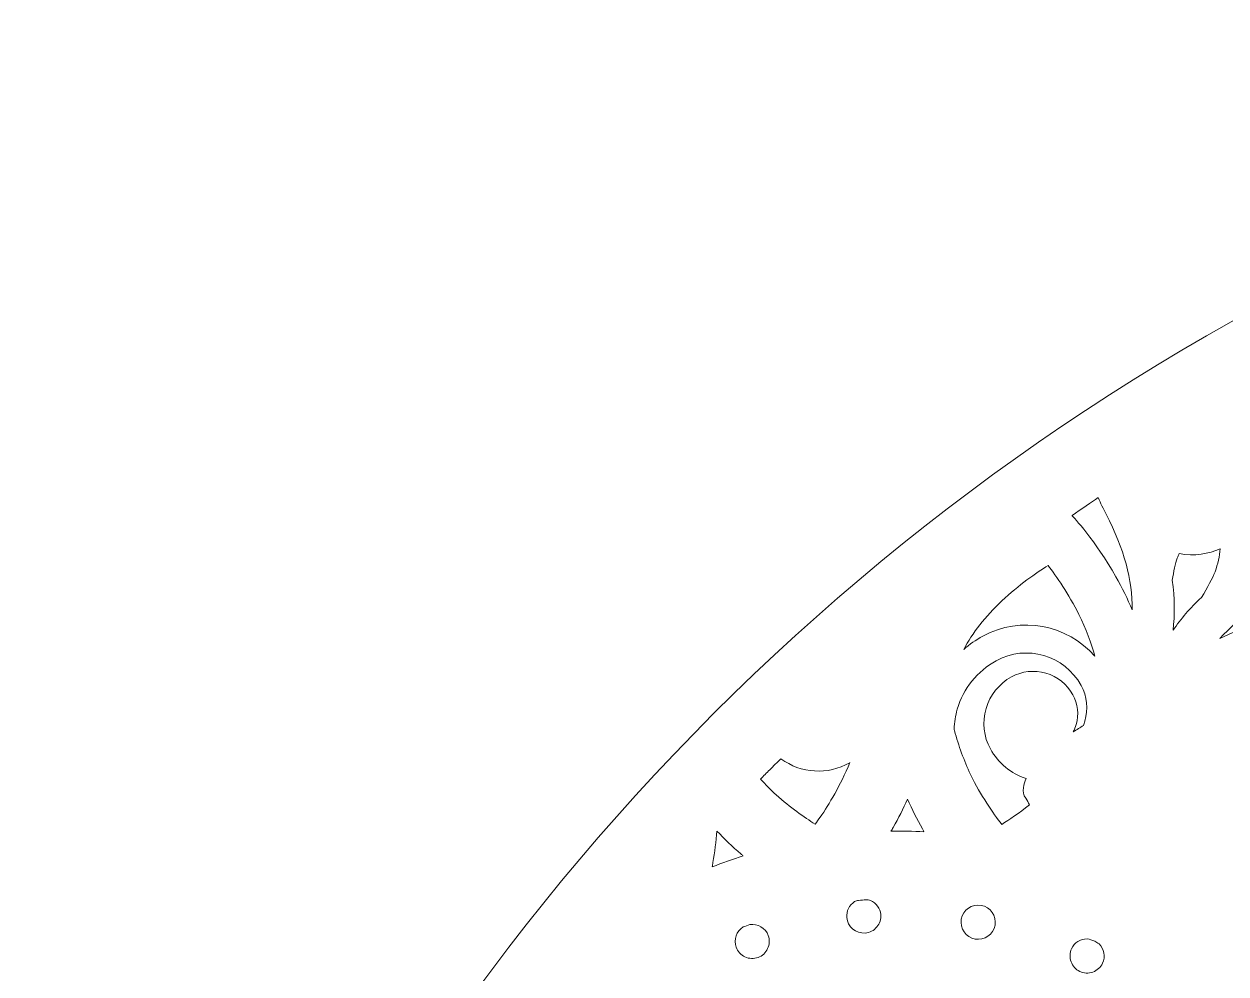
# Model space of a CAD drawing. Header units: millimetres. Extents: x -1844 to 2932, y -490 to 399.
# Drawn here: x 2042.7 to 2269.6, y 219.3 to 398.6 of the extents above; entities that cross this region are included whole.
import ezdxf

# ---------------------------------------------------------------- set-up
doc = ezdxf.new("R2010")
doc.units = ezdxf.units.MM
doc.header["$MEASUREMENT"] = 0
doc.layers.add('Layer 1', color=7, linetype='Continuous')

msp = doc.modelspace()

# ---------------------------------------------------------------- linework, layer by layer
at = {"layer": 'Layer 1', "lineweight": 0}
for points, knots in [([(2487.18, 398.64), (2241.69, 398.64), (2042.68, 199.63), (2042.68, -45.86), (2042.68, -291.35), (2241.69, -490.36), (2487.18, -490.36), (2732.67, -490.36), (2931.68, -291.35), (2931.68, -45.86), (2931.68, 199.63), (2732.67, 398.64), (2487.18, 398.64)], [0, 0, 0, 0, 1, 1, 1, 2, 2, 2, 3, 3, 3, 4, 4, 4, 4]), ([(2245.47, 309.22), (2245.95, 308.17), (2246.46, 307.13), (2246.99, 306.1), (2246.99, 306.1), (2246.99, 306.1), (2246.99, 306.1), (2250.39, 299.47), (2251.98, 293.76), (2251.92, 288.01), (2251.06, 290.09), (2250.02, 292.19), (2248.83, 294.3), (2244.98, 301.09), (2240.76, 305.62), (2240.58, 305.81), (2240.58, 305.81), (2240.56, 305.84), (2240.56, 305.84), (2242.36, 307.1), (2244.18, 308.35), (2245.47, 309.22)], [0, 0, 0, 0, 1, 1, 1, 2, 2, 2, 3, 3, 3, 4, 4, 4, 5, 5, 5, 6, 6, 6, 7, 7, 7, 7]), ([(2260.43, 297.8), (2260.55, 298.11), (2260.67, 298.41), (2260.79, 298.7), (2263.7, 298.04), (2266.32, 298.64), (2268.54, 299.55), (2268.42, 298.17), (2268.08, 296.69), (2267.55, 295.21), (2267.1, 293.98), (2266.15, 292.27), (2264.98, 290.39), (2262.83, 288.39), (2261.09, 286.3), (2259.63, 284.18), (2259.95, 287.1), (2259.96, 290.23), (2259.47, 293.62), (2259.75, 295.32), (2260.07, 296.8), (2260.43, 297.8)], [0, 0, 0, 0, 1, 1, 1, 2, 2, 2, 3, 3, 3, 4, 4, 4, 5, 5, 5, 6, 6, 6, 7, 7, 7, 7]), ([(2227.32, 289.74), (2230.49, 292.72), (2233.81, 295.03), (2236.02, 296.43), (2237.61, 294.35), (2239.92, 291.03), (2241.86, 287.14), (2243.21, 284.41), (2244.2, 281.79), (2244.83, 279.27), (2239.68, 285.23), (2230.89, 287), (2223.72, 283.07), (2222.41, 282.35), (2221.21, 281.52), (2220.11, 280.57), (2221.73, 283.67), (2224.14, 286.74), (2227.32, 289.74)], [0, 0, 0, 0, 1, 1, 1, 2, 2, 2, 3, 3, 3, 4, 4, 4, 5, 5, 5, 6, 6, 6, 6]), ([(2283.3, 292.51), (2285.46, 293.4), (2287.56, 294.39), (2289.62, 295.45), (2291.49, 294.43), (2293.34, 293.36), (2295.17, 292.27), (2294.05, 291.99), (2293.01, 291.67), (2292.08, 291.37), (2291.2, 291.08), (2290.55, 290.32), (2290.39, 289.4), (2290.36, 289.19), (2290.35, 288.98), (2290.37, 288.77), (2290.37, 288.77), (2287.9, 288.49), (2287.9, 288.49), (2287.41, 288.43), (2277.95, 287.29), (2268.48, 282.61), (2272.09, 286.68), (2276.87, 289.84), (2283.3, 292.51)], [0, 0, 0, 0, 1, 1, 1, 2, 2, 2, 3, 3, 3, 4, 4, 4, 5, 5, 5, 6, 6, 6, 7, 7, 7, 8, 8, 8, 8]), ([(2218.88, 269.26), (2220.04, 273.2), (2222.65, 276.46), (2226.26, 278.44), (2231.95, 281.56), (2239.13, 279.47), (2242.25, 273.77), (2243.39, 271.69), (2243.65, 269.29), (2242.98, 267.01), (2242.91, 266.74), (2242.81, 266.47), (2242.71, 266.21), (2242.09, 265.81), (2241.45, 265.41), (2240.78, 265), (2241.01, 265.44), (2241.2, 265.9), (2241.34, 266.39), (2241.89, 268.27), (2241.67, 270.27), (2240.72, 271.99), (2239.63, 273.99), (2237.82, 275.44), (2235.62, 276.08), (2233.43, 276.72), (2231.12, 276.47), (2229.12, 275.38), (2226.77, 274.09), (2225.07, 271.96), (2224.32, 269.39), (2223.57, 266.82), (2223.86, 264.11), (2225.15, 261.77), (2226.63, 259.06), (2229.07, 257.12), (2231.87, 256.2), (2231.66, 255.65), (2231.49, 255.08), (2231.36, 254.46), (2231.21, 253.76), (2231.37, 253.04), (2231.8, 252.46), (2232.07, 252.09), (2232.3, 251.68), (2232.51, 251.23), (2230.53, 249.67), (2228.68, 248.41), (2227.27, 247.52), (2225.66, 249.62), (2223.33, 252.98), (2221.38, 256.92), (2220.16, 259.59), (2219.14, 262.38), (2218.34, 265.23), (2218.32, 265.32), (2218.3, 265.41), (2218.28, 265.5), (2218.28, 265.5), (2218.28, 265.53), (2218.28, 265.53), (2218.33, 266.79), (2218.53, 268.04), (2218.88, 269.26)], [0, 0, 0, 0, 1, 1, 1, 2, 2, 2, 3, 3, 3, 4, 4, 4, 5, 5, 5, 6, 6, 6, 7, 7, 7, 8, 8, 8, 9, 9, 9, 10, 10, 10, 11, 11, 11, 12, 12, 12, 13, 13, 13, 14, 14, 14, 15, 15, 15, 16, 16, 16, 17, 17, 17, 18, 18, 18, 19, 19, 19, 20, 20, 20, 21, 21, 21, 21]), ([(2183.47, 257.84), (2184.17, 258.54), (2184.88, 259.23), (2185.58, 259.93), (2189.35, 257.13), (2194.45, 256.8), (2198.57, 259.17), (2198.58, 259.18), (2198.59, 259.18), (2198.6, 259.19), (2196.78, 254.83), (2194.7, 251.36), (2193.01, 248.89), (2192.69, 248.45), (2192.36, 248.01), (2192.03, 247.58), (2190, 248.88), (2187.35, 250.73), (2184.69, 253.09), (2183.67, 254.05), (2182.69, 255.05), (2181.74, 256.08), (2182.32, 256.67), (2182.89, 257.26), (2183.47, 257.84)], [0, 0, 0, 0, 1, 1, 1, 2, 2, 2, 3, 3, 3, 4, 4, 4, 5, 5, 5, 6, 6, 6, 7, 7, 7, 8, 8, 8, 8]), ([(2206.79, 246.96), (2207.76, 248.69), (2208.67, 250.48), (2209.5, 252.3), (2210.34, 250.39), (2211.28, 248.51), (2212.29, 246.69), (2212.39, 246.51), (2212.49, 246.33), (2212.59, 246.15), (2210.52, 246.24), (2208.44, 246.26), (2206.37, 246.22), (2206.51, 246.47), (2206.65, 246.71), (2206.79, 246.96)], [0, 0, 0, 0, 1, 1, 1, 2, 2, 2, 3, 3, 3, 4, 4, 4, 5, 5, 5, 5]), ([(2172.76, 240.33), (2173.08, 242.29), (2173.32, 244.28), (2173.48, 246.28), (2174.93, 244.77), (2176.45, 243.32), (2178.02, 241.96), (2178.17, 241.83), (2178.32, 241.71), (2178.47, 241.58), (2176.5, 240.95), (2174.54, 240.25), (2172.62, 239.5), (2172.67, 239.78), (2172.71, 240.05), (2172.76, 240.33)], [0, 0, 0, 0, 1, 1, 1, 2, 2, 2, 3, 3, 3, 4, 4, 4, 5, 5, 5, 5]), ([(2199.5, 232.95), (2199.76, 233.05), (2200, 233.13), (2200.25, 233.18), (2200.72, 233.23), (2201.2, 233.27), (2201.67, 233.3), (2201.94, 233.29), (2202.23, 233.25), (2202.51, 233.18), (2203.59, 232.71), (2204.35, 231.67), (2204.44, 230.51), (2204.52, 229.65), (2204.25, 228.82), (2203.69, 228.16), (2203.14, 227.5), (2202.36, 227.09), (2201.5, 227.02), (2199.73, 226.87), (2198.17, 228.19), (2198.02, 229.96), (2197.92, 231.14), (2198.5, 232.31), (2199.5, 232.95)], [0, 0, 0, 0, 1, 1, 1, 2, 2, 2, 3, 3, 3, 4, 4, 4, 5, 5, 5, 6, 6, 6, 7, 7, 7, 8, 8, 8, 8]), ([(2222.26, 225.89), (2220.51, 226.2), (2219.34, 227.88), (2219.65, 229.63), (2219.97, 231.38), (2221.65, 232.55), (2223.4, 232.24), (2225.15, 231.93), (2226.32, 230.25), (2226.01, 228.5), (2225.69, 226.74), (2224.01, 225.58), (2222.26, 225.89)], [0, 0, 0, 0, 1, 1, 1, 2, 2, 2, 3, 3, 3, 4, 4, 4, 4]), ([(2183.2, 226.53), (2183.2, 226.53), (2183.2, 226.53), (2183.2, 226.53), (2183.49, 225.72), (2183.45, 224.85), (2183.08, 224.07), (2182.72, 223.28), (2182.07, 222.69), (2181.26, 222.4), (2180.46, 222.11), (2179.58, 222.15), (2178.8, 222.52), (2178.02, 222.88), (2177.43, 223.53), (2177.13, 224.34), (2176.62, 225.75), (2177.2, 227.37), (2178.46, 228.17), (2178.88, 228.32), (2179.29, 228.47), (2179.71, 228.62), (2181.2, 228.83), (2182.69, 227.95), (2183.2, 226.53)], [0, 0, 0, 0, 1, 1, 1, 2, 2, 2, 3, 3, 3, 4, 4, 4, 5, 5, 5, 6, 6, 6, 7, 7, 7, 8, 8, 8, 8]), ([(2246.32, 221.32), (2245.95, 220.54), (2245.3, 219.95), (2244.49, 219.66), (2243.68, 219.37), (2242.8, 219.41), (2242.02, 219.77), (2241.25, 220.14), (2240.66, 220.79), (2240.36, 221.6), (2240.07, 222.41), (2240.11, 223.28), (2240.48, 224.06), (2241, 225.19), (2242.14, 225.91), (2243.39, 225.92), (2243.89, 225.84), (2244.37, 225.7), (2244.83, 225.48), (2245.11, 225.35), (2245.39, 225.18), (2245.65, 224.99), (2246.62, 224.04), (2246.89, 222.55), (2246.32, 221.32)], [0, 0, 0, 0, 1, 1, 1, 2, 2, 2, 3, 3, 3, 4, 4, 4, 5, 5, 5, 6, 6, 6, 7, 7, 7, 8, 8, 8, 8])]:
    msp.add_open_spline(points, degree=3, knots=knots, dxfattribs=at)

doc.saveas('drawing.dxf')
